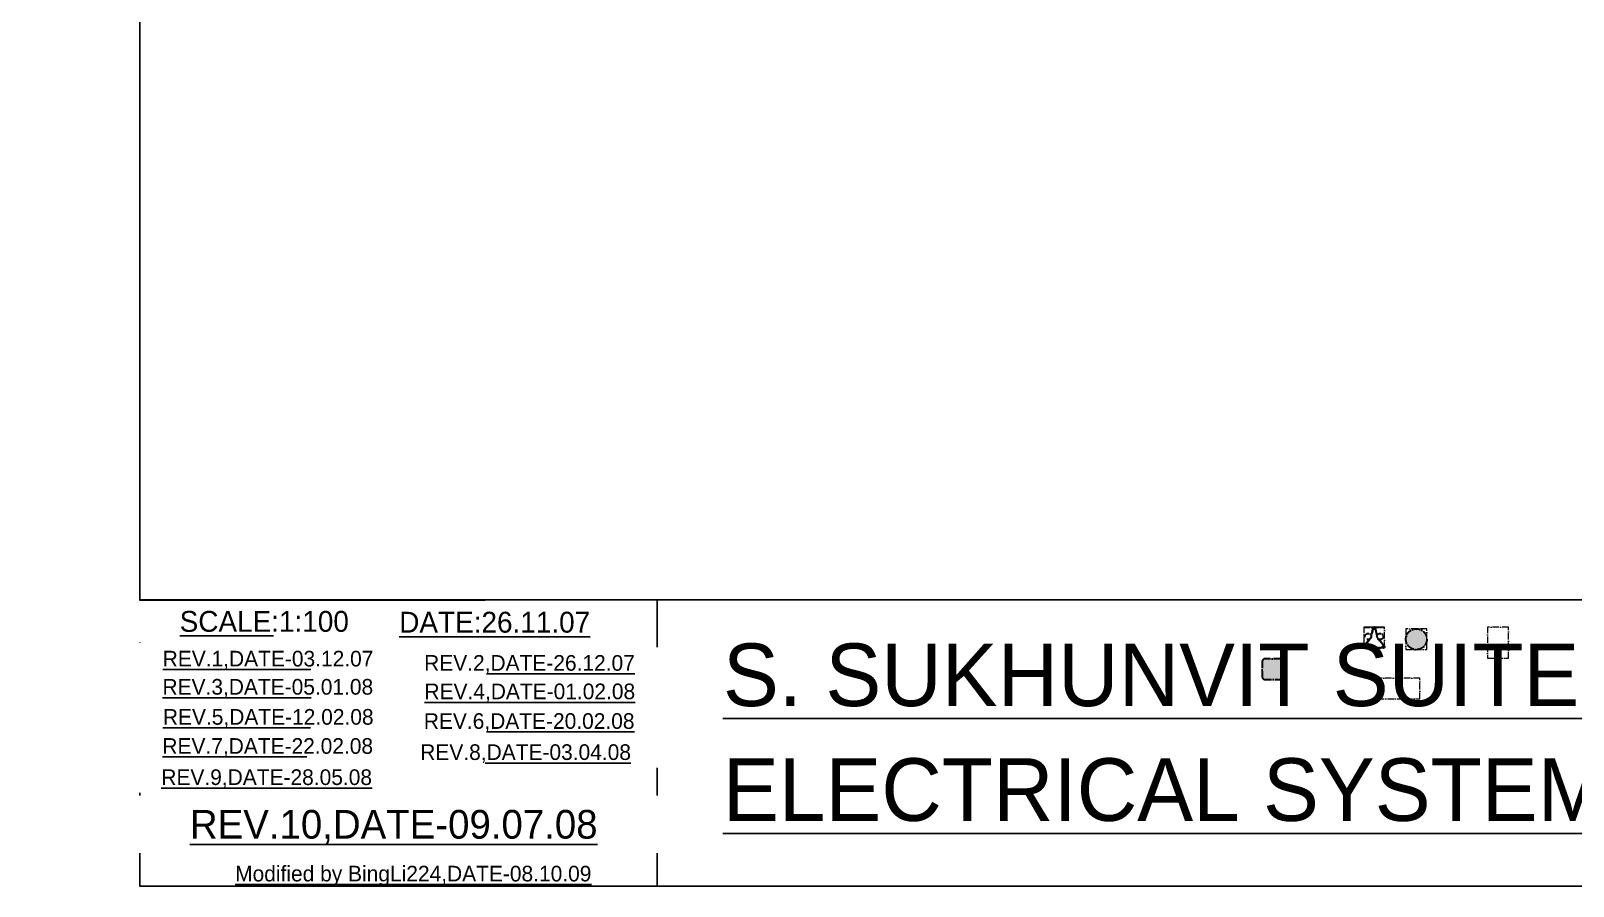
# Model space of a CAD drawing. Header units: millimetres. Extents: x -16811 to 32579, y 147992 to 176118.
# Drawn here: x -16811 to -2039, y 148017 to 156213 of the extents above; entities that cross this region are included whole.
import ezdxf

# ---------------------------------------------------------------- set-up
doc = ezdxf.new("R2010")
doc.units = ezdxf.units.MM
doc.header["$MEASUREMENT"] = 0
doc.linetypes.add('ACAD_ISO10W100', pattern=[18, 12, -3, 0, -3])
doc.layers.get('0').update_dxf_attribs({"color": 6, "linetype": 'ACAD_ISO10W100', "lineweight": 30, "plot": 0})
doc.layers.add('TEXT.layout', color=7, linetype='Continuous', true_color=0x43484c)
doc.styles.get("Standard").update_dxf_attribs({"font": 'stylu.ttf'})

# ---------------------------------------------------------------- blocks, each defined once
blk = doc.blocks.new('Downlight')
at = {"ltscale": 5}
h = blk.add_hatch(color=256, dxfattribs=at)
h.set_gradient(color2=(51, 51, 51), tint=0.3, name='SPHERICAL')
edge = h.paths.add_edge_path()
edge.add_arc((0, 0), 100, 0, 360)
blk.add_circle((0, 0), 100, dxfattribs=at)
blk = doc.blocks.new('Downlight.rect')
at = {"ltscale": 5}
h = blk.add_hatch(color=256, dxfattribs=at)
h.set_gradient(color1=(18, 18, 18), color2=(89, 89, 89), tint=0.35, name='INVCURVED')
edge = h.paths.add_edge_path()
edge.add_line((-70, -100), (70, -100))
edge.add_arc((70, -70), 30, 270, 360)
edge.add_line((100, -70), (100, 70))
edge.add_arc((70, 70), 30, 0, 90)
edge.add_line((70, 100), (-70, 100))
edge.add_arc((-70, 70), 30, 90, 180)
edge.add_line((-100, 70), (-100, -70))
edge.add_arc((-70, -70), 30, 180, 270)
blk.add_lwpolyline([(-70, -100), (70, -100, 0.414214), (100, -70), (100, 70, 0.414214), (70, 100), (-70, 100, 0.414214), (-100, 70), (-100, -70, 0.414214)], format="xyb", close=True, dxfattribs=at)

msp = doc.modelspace()

# ---------------------------------------------------------------- linework, layer by layer
at = {"ltscale": 5}
for p, q in [((-4045, 150500), (-3845, 150500)), ((-3981, 150389), (-4042, 150318)), ((-3955, 150492), (-3974, 150403)), ((-3936, 150492), (-3917, 150403)), ((-3849, 150317), (-3910, 150389)), ((-4035, 150300), (-3855, 150300))]:
    msp.add_line(p, q, dxfattribs=at)
at = {"color": 4, "lineweight": 0, "ltscale": 5}
for points in [[(-4045, 150300), (-3845, 150300), (-3845, 150500), (-4045, 150500)], [(-3641, 150283), (-3441, 150283), (-3441, 150483), (-3641, 150483)], [(-2860, 150200), (-2660, 150200), (-2660, 150500), (-2860, 150500)], [(-3908, 149811), (-3508, 149811), (-3508, 150011), (-3908, 150011)]]:
    msp.add_lwpolyline(points, close=True, dxfattribs=at)
msp.add_lwpolyline([(-3936, 150492), (-3917, 150403, 0.126544), (-3910, 150389), (-3848, 150317, -0.641237), (-3855, 150300), (-4035, 150300, -0.701983), (-4042, 150318), (-3981, 150389, 0.126455), (-3974, 150403), (-3955, 150492, -0.812738)], format="xyb", close=True)
at = {"ltscale": 5}
for centre, radius in [((-4003, 150409), 30), ((-3945, 150490), 10), ((-3888, 150409), 30), ((-4035, 150310), 10), ((-3855, 150310), 10)]:
    msp.add_circle(centre, radius, dxfattribs=at)
at = {"layer": 'TEXT.layout', "color": 0, "linetype": 'ByBlock'}
msp.add_lwpolyline([(-15767, 176118), (24122, 176118), (24122, 148017), (-15767, 148017)], close=True, dxfattribs=at)

# ---------------------------------------------------------------- block references
for name, p in [('Downlight', (-3541, 150383)), ('Downlight.rect', (-4918, 150096))]:
    msp.add_blockref(name, p)

# ---------------------------------------------------------------- texts
at = {"layer": 'TEXT.layout', "insert": (-13148, 148212), "char_height": 150, "width": 4035.1, "attachment_point": 2}
msp.add_mtext('\\A1;{\\LModified by BingLi224,DATE-08.10.09}', dxfattribs=at)

# ---------------------------------------------------------------- next in the draw order: texts
at = {"layer": 'TEXT.layout', "insert": (-14575, 150654), "char_height": 200, "width": 4035.1, "attachment_point": 2, "bg_fill": 2}
msp.add_mtext('\\A1;{\\LSCALE:1:100}', dxfattribs=at)

# ---------------------------------------------------------------- next in the draw order: texts
at = {"layer": 'TEXT.layout', "insert": (-12368, 150646), "char_height": 200, "width": 4035.1, "attachment_point": 2, "bg_fill": 2}
msp.add_mtext('\\A1;{\\LDATE:26.11.07}', dxfattribs=at)

# ---------------------------------------------------------------- next in the draw order: linework, layer by layer
at = {"layer": 'TEXT.layout', "color": 0, "linetype": 'ByBlock'}
for p, q in [((-15767, 150760), (24122, 150760)), ((-10812, 150760), (-10812, 148017))]:
    msp.add_line(p, q, dxfattribs=at)

# ---------------------------------------------------------------- next in the draw order: texts
at = {"layer": 'TEXT.layout', "insert": (-14539, 150272), "char_height": 150, "width": 4035.1, "attachment_point": 2, "bg_fill": 2}
msp.add_mtext('\\A1;{\\LREV.1,DATE-03.12.07}', dxfattribs=at)

# ---------------------------------------------------------------- next in the draw order: texts
at = {"layer": 'TEXT.layout', "insert": (-12035, 150231), "char_height": 150, "width": 4035.1, "attachment_point": 2, "bg_fill": 2}
msp.add_mtext('\\A1;{\\LREV.2,DATE-26.12.07}', dxfattribs=at)

# ---------------------------------------------------------------- next in the draw order: texts
at = {"layer": 'TEXT.layout', "insert": (-14541, 150002), "char_height": 150, "width": 4035.1, "attachment_point": 2, "bg_fill": 2}
msp.add_mtext('\\A1;{\\LREV.3,DATE-05.01.08}', dxfattribs=at)

# ---------------------------------------------------------------- next in the draw order: texts
at = {"layer": 'TEXT.layout', "insert": (-14537, 149714), "char_height": 150, "width": 4035.1, "attachment_point": 2, "bg_fill": 2}
msp.add_mtext('\\A1;{\\LREV.5,DATE-12.02.08}', dxfattribs=at)

# ---------------------------------------------------------------- next in the draw order: texts
at = {"layer": 'TEXT.layout', "insert": (-12032, 149958), "char_height": 150, "width": 4035.1, "attachment_point": 2, "bg_fill": 2}
msp.add_mtext('\\A1;{\\LREV.4,DATE-01.02.08}', dxfattribs=at)

# ---------------------------------------------------------------- next in the draw order: texts
at = {"layer": 'TEXT.layout', "insert": (-12038, 149674), "char_height": 150, "width": 4035.1, "attachment_point": 2, "bg_fill": 2}
msp.add_mtext('\\A1;{\\LREV.6,DATE-20.02.08}', dxfattribs=at)

# ---------------------------------------------------------------- next in the draw order: texts
at = {"layer": 'TEXT.layout', "insert": (-10182, 150342), "char_height": 600, "width": 21104.48, "attachment_point": 1}
msp.add_mtext('{\\LS. SUKHUNVIT SUITES}', dxfattribs=at)
at = {"layer": 'TEXT.layout', "insert": (-14542, 149435), "char_height": 150, "width": 4035.1, "attachment_point": 2, "bg_fill": 2}
msp.add_mtext('\\A1;{\\LREV.7,DATE-22.02.08}', dxfattribs=at)

# ---------------------------------------------------------------- next in the draw order: texts
at = {"layer": 'TEXT.layout', "insert": (-12072, 149376), "char_height": 150, "width": 4035.1, "attachment_point": 2, "bg_fill": 2}
msp.add_mtext('\\A1;{\\LREV.8,DATE-03.04.08}', dxfattribs=at)

# ---------------------------------------------------------------- next in the draw order: texts
at = {"layer": 'TEXT.layout', "insert": (-14552, 149136), "char_height": 150, "width": 4035.1, "attachment_point": 2, "bg_fill": 2}
msp.add_mtext('\\A1;{\\LREV.9,DATE-28.05.08}', dxfattribs=at)

# ---------------------------------------------------------------- next in the draw order: texts
at = {"layer": 'TEXT.layout', "insert": (-13335, 148747), "char_height": 275, "width": 6676.49, "attachment_point": 2, "bg_fill": 2}
msp.add_mtext('\\A1;{\\LREV.10,DATE-09.07.08}', dxfattribs=at)

# ---------------------------------------------------------------- next in the draw order: texts
at = {"layer": 'TEXT.layout', "ltscale": 5, "insert": (-10182, 149242), "char_height": 600, "width": 20000, "attachment_point": 1}
msp.add_mtext('{\\LELECTRICAL SYSTEM #E-45}', dxfattribs=at)

doc.saveas('drawing.dxf')
